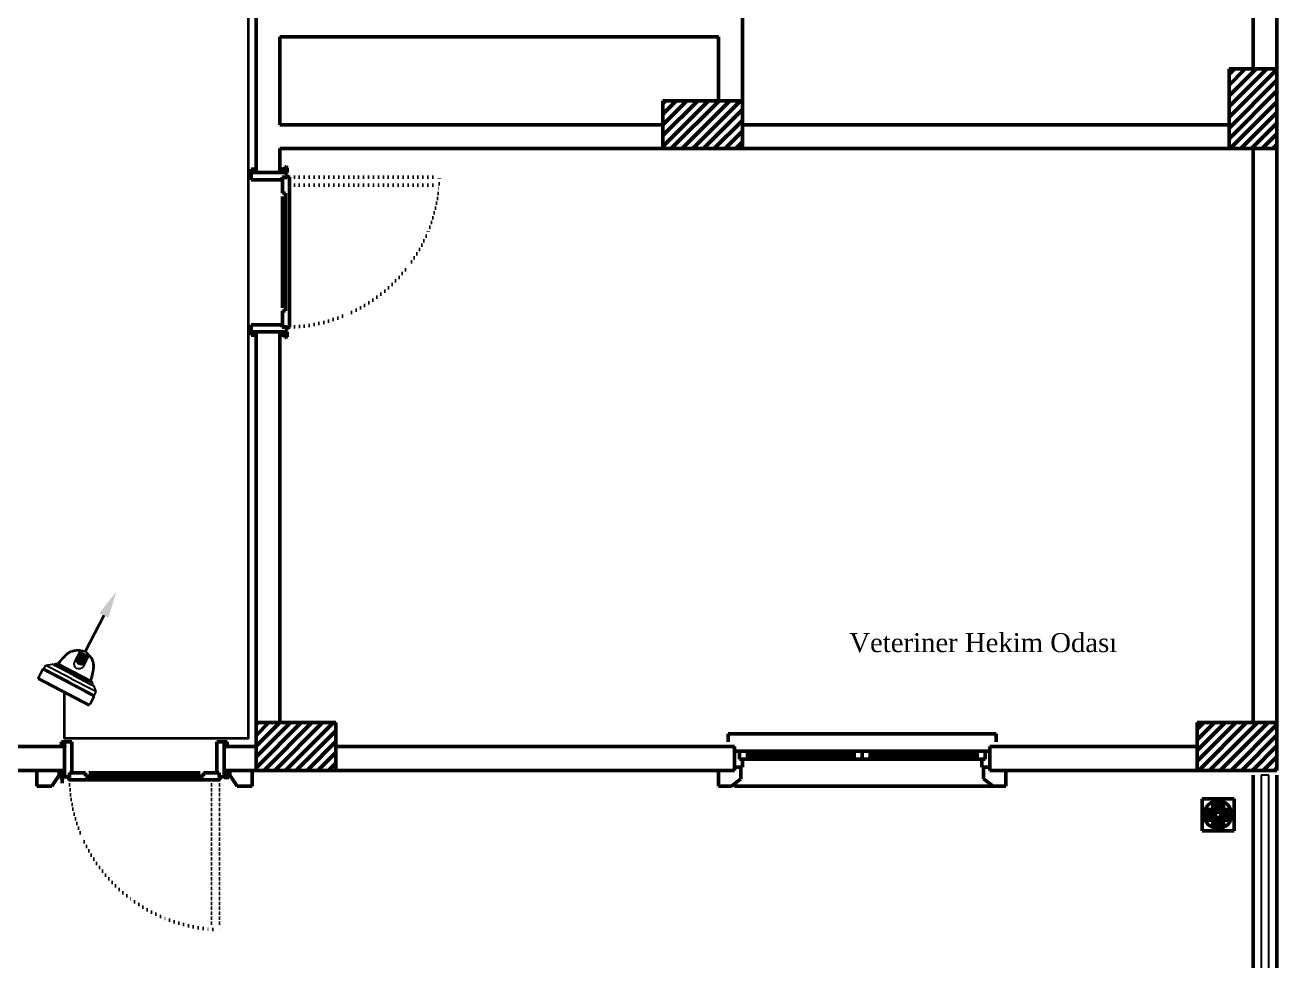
# Model space of a CAD drawing. Header units: millimetres. Extents: x 2046 to 14753, y 2361 to 29276.
# Drawn here: x 7256 to 8041, y 11861 to 12448 of the extents above; entities that cross this region are included whole.
import ezdxf

# ---------------------------------------------------------------- set-up
doc = ezdxf.new("R2010")
doc.units = ezdxf.units.MM
for name, pattern in [('ACAD_ISO07W100', [3, 0, -3]), ('CONTINOUS', [0]), ('DASHED2', [9.525, 6.35, -3.175])]:
    doc.linetypes.add(name, pattern=pattern)
for name, color, linetype, lineweight in [('2A - CCTV CAT6 KABLO', 4, 'CONTINOUS', 35), ('A.O. DUVAR', 7, 'Continuous', 50), ('CY_CCTV', 4, 'DASHED2', 35), ('CY_SES', 3, 'CONTINOUS', 35)]:
    doc.layers.add(name, color=color, linetype=linetype, lineweight=lineweight)
doc.layers.add('INDOOR_FIXED_DOME', color=4, linetype='Continuous')
doc.styles.add('A.O. MALZEME', font='times.ttf', dxfattribs={"height": 10})

# ---------------------------------------------------------------- blocks, each defined once
blk = doc.blocks.new('DMDK')
at = {"layer": 'INDOOR_FIXED_DOME'}
h = blk.add_hatch(color=1, dxfattribs=at)
edge = h.paths.add_edge_path()
edge.add_arc((-0.47, 29.43), 3.25, 0, 360, ccw=False)
edge = h.paths.add_edge_path(flags=16)
edge.add_arc((-0.47, 29.43), 2.94, 0, 360, ccw=False)
at = {"layer": 'INDOOR_FIXED_DOME', "linetype": 'Continuous'}
h = blk.add_hatch(color=1, dxfattribs=at)
edge = h.paths.add_edge_path()
edge.add_arc((-0.47, 29.43), 2.32, 0, 360, ccw=False)
at = {"layer": 'CY_CCTV', "linetype": 'CONTINOUS'}
blk.add_lwpolyline([(-0.13, 68.07), (-0.13, 36.19)], dxfattribs=at)
at = {"layer": 'CY_CCTV'}
blk.add_solid([(-4.06, 68.07), (-0.13, 89.44), (3.81, 68.07)], dxfattribs=at)
at = {"layer": 'INDOOR_FIXED_DOME', "color": 1}
for p, q in [((-4.17, 34.86), (-4.17, 24.94)), ((3.26, 24.94), (3.26, 35.08)), ((-19.5, 12.36), (-22.27, 12.36)), ((-0.59, 12.36), (-19.5, 12.36)), ((-0.84, 17), (-16.36, 17)), ((13.7, 18.23), (-13.97, 18.23)), ((-0.13, 18.23), (-1.37, 18.23)), ((-0.84, 17), (16.13, 17)), ((-0.59, 12.36), (18.74, 12.36)), ((18.74, 12.36), (22.31, 12.36)), ((-22.57, 1.55), (-22.57, 7.98)), ((0.02, 9.28), (-22.27, 9.28)), ((-14.77, 8.29), (-22.27, 8.29)), ((22.31, 9.28), (-22.26, 9.28)), ((22.29, 1.02), (-22.26, 1.02)), ((-14.77, 8.29), (22.41, 8.29)), ((-2.91, 9.28), (-3.57, 9.28)), ((-2.91, 9.28), (-3.57, 9.28)), ((-2.91, 9.27), (-3.57, 9.27)), ((0.02, 9.28), (22.31, 9.28)), ((22.31, 9.28), (22.31, 8.49)), ((22.59, 1.55), (22.59, 7.98))]:
    blk.add_line(p, q, dxfattribs=at)
at = {"layer": 'INDOOR_FIXED_DOME', "color": 4}
for p, q in [((-22.27, 12.36), (-18.76, 15.45)), ((-22.27, 9.28), (-22.27, 12.36)), ((-17.99, 15.45), (-18.76, 15.45)), ((-15.51, 15.45), (-17.99, 15.45)), ((-0.84, 15.45), (-15.51, 15.45)), ((-13.97, 18.24), (-14.57, 18.24)), ((-0.84, 15.45), (13.84, 15.45)), ((13.7, 18.24), (14.3, 18.24)), ((13.85, 15.45), (16.3, 15.45)), ((16.3, 15.45), (17.07, 15.45)), ((17.07, 15.45), (18.31, 15.45)), ((22.31, 12.36), (18.31, 15.45)), ((22.31, 9.31), (22.31, 12.4)), ((22.31, 12.28), (22.31, 12.28)), ((22.31, 12.28), (22.31, 11.29)), ((-22.61, 7.67), (-22.61, 1.47)), ((-22.29, 0.93), (-22.29, 0)), ((22.29, 0), (-22.29, 0)), ((-22.27, 9.28), (-22.27, 8.39)), ((22.29, 0), (22.29, 1.02)), ((22.31, 9.31), (22.31, 9.28)), ((22.88, 0.66), (22.88, 8.74))]:
    blk.add_line(p, q, dxfattribs=at)
at = {"layer": 'INDOOR_FIXED_DOME', "color": 1}
for radius in [3.69, 3.25, 2.94, 2.32]:
    blk.add_circle((-0.47, 29.43), radius, dxfattribs=at)
at = {"layer": 'INDOOR_FIXED_DOME', "color": 4}
for centre, radius, start, end in [((5.21, 18.87), 19.67, 134.18056, 148.14212), ((-0.13, 23.71), 12.48, 47.91832, 132.10165), ((0.84, 23.67), 11.88, 26.17399, 51.51977), ((22.78, 13.72), 37.63, 155.6337, 173.10662), ((-26.83, 13.17), 41.45, 7.01625, 22.31821), ((-13.11, 14.11), 4.38, 109.51574, 162.23761), ((12.84, 14.11), 4.37, 17.743, 70.45982), ((-21.99, 7.67), 0.619, 129.23799, 180), ((-22.3, 1.47), 0.31, 180, 240.75193), ((-22.6, 0.93), 0.31, 0, 60.75193), ((-22.58, 8.39), 0.31, 309.23799, 0), ((30.02, -14.45), 16.53, 116.23963, 117.89814), ((21.85, 7.85), 1.45, 49.3409, 71.2149), ((22.57, 0.66), 0.31, 296.23963, 359.89441), ((22.59, 8.71), 0.31, 359.89441, 49.3409)]:
    blk.add_arc(centre, radius, start, end, dxfattribs=at)
at = {"layer": 'INDOOR_FIXED_DOME', "color": 1}
for centre, radius, start, end in [((5.19, 18.88), 19.02, 134.16555, 148.04347), ((-0.13, 23.71), 11.86, 109.92336, 131.99402), ((-0.71, 43.85), 9.67, 249.05594, 294.27334), ((-0.71, 43.89), 10.6, 250.96619, 263.68459), ((-0.47, 29.43), 4.18, 26.74506, 152.222), ((-0.71, 43.89), 10.6, 278.23205, 292.02796), ((-0.13, 23.71), 11.86, 47.91832, 73.40592), ((0.8, 23.63), 11.32, 26.46032, 51.65552), ((23.95, 13.32), 38.24, 155.87711, 172.62214), ((-0.47, 29.43), 4.18, 207.778, 333.25494), ((-0.23, 25.28), 3.95, 185.057, 271.52734), ((-0.75, 25.32), 4.03, 278.92945, 354.58971), ((-28.54, 12.63), 42.61, 7.55927, 22.12909), ((-22.26, 1.55), 0.31, 180, 239.18109), ((-22.57, 1.02), 0.31, 0, 59.18109), ((-22.57, 1.02), 0.31, 0, 59.18109), ((22.6, 1.02), 0.31, 120.81891, 180), ((22.62, 8.49), 0.31, 180, 236.55162), ((22.28, 1.55), 0.31, 300.81891, 0), ((22.28, 7.98), 0.31, 0, 56.55162)]:
    blk.add_arc(centre, radius, start, end, dxfattribs=at)
blk = doc.blocks.new('B_KAMERA')
at = {"layer": '2A - CCTV CAT6 KABLO', "rotation": 90}
blk.add_blockref('DMDK', (0, 0.63), dxfattribs=at)

msp = doc.modelspace()

# ---------------------------------------------------------------- linework, layer by layer
at = {"layer": '2A - CCTV CAT6 KABLO'}
msp.add_lwpolyline([(7716.152, 12757.858), (7716.152, 12830.669), (7716.152, 12835.669), (7671.152, 12835.669), (7671.152, 12800.858), (7401.152, 12800.858), (7396.152, 12800.858), (7396.152, 12000.858), (7281.025, 12000.858), (7281.025, 12029.506)], dxfattribs=at)
at = {"layer": 'A.O. DUVAR'}
for p, q in [((7706.152, 12780.858), (7706.152, 12400.858)), ((8026.152, 12420.858), (8026.152, 12780.858)), ((8041.152, 12780.858), (8041.152, 12420.858)), ((7401.152, 12355.858), (7401.152, 12470.858)), ((7691.152, 12440.858), (7416.152, 12440.858)), ((7416.152, 12440.858), (7416.152, 12385.858)), ((7691.152, 12400.858), (7691.152, 12440.858)), ((8011.152, 12420.858), (8041.152, 12420.858)), ((8011.152, 12370.858), (8011.152, 12420.858)), ((8041.152, 12420.858), (8026.152, 12420.858)), ((8041.152, 12420.858), (8041.152, 12370.858)), ((7656.152, 12400.858), (7706.152, 12400.858)), ((7656.152, 12370.858), (7656.152, 12400.858)), ((7706.152, 12400.858), (7691.152, 12400.858)), ((7706.152, 12400.858), (7706.152, 12370.858)), ((7416.152, 12385.858), (7656.152, 12385.858)), ((7656.152, 12385.858), (7656.152, 12370.858)), ((7706.152, 12385.858), (8011.152, 12385.858)), ((7706.152, 12370.858), (7706.152, 12385.858)), ((8011.152, 12385.858), (8011.152, 12370.858)), ((7656.152, 12370.858), (7416.152, 12370.858)), ((7416.152, 12370.858), (7416.152, 12355.858)), ((7706.152, 12370.858), (7656.152, 12370.858)), ((8011.152, 12370.858), (7706.152, 12370.858)), ((8041.152, 12370.858), (8011.152, 12370.858)), ((8026.152, 12370.858), (8041.152, 12370.858)), ((8026.152, 12010.858), (8026.152, 12370.858)), ((8041.152, 12370.858), (8041.152, 12010.858)), ((7398.152, 12355.858), (7398.152, 12357.858)), ((7398.152, 12357.858), (7401.152, 12357.858)), ((7401.152, 12355.858), (7398.152, 12355.858)), ((7398.152, 12355.858), (7398.152, 12351.358)), ((7401.152, 12357.858), (7401.152, 12355.858)), ((7416.152, 12355.858), (7401.152, 12355.858)), ((7416.152, 12355.858), (7401.152, 12355.858)), ((7419.152, 12357.858), (7416.152, 12357.858)), ((7416.152, 12357.858), (7416.152, 12355.858)), ((7419.152, 12355.858), (7416.152, 12355.858)), ((7417.652, 12351.358), (7417.652, 12352.858)), ((7417.652, 12352.858), (7420.652, 12352.858)), ((7417.714, 12352.786), (7417.714, 12349.858)), ((7417.714, 12352.786), (7420.714, 12352.786)), ((7419.152, 12355.858), (7419.152, 12357.858)), ((7419.152, 12354.911), (7419.152, 12355.858)), ((7420.152, 12354.911), (7419.152, 12354.911)), ((7419.202, 12355.336), (7419.202, 12359.336)), ((7419.202, 12359.336), (7420.152, 12359.336)), ((7420.152, 12355.336), (7419.202, 12355.336)), ((7420.152, 12359.336), (7420.652, 12358.836)), ((7420.652, 12355.836), (7420.152, 12355.336)), ((7420.652, 12354.411), (7420.152, 12354.911)), ((7420.652, 12358.836), (7420.652, 12355.836)), ((7420.652, 12352.858), (7420.652, 12354.411)), ((7421.214, 12353.411), (7420.714, 12353.411)), ((7420.714, 12353.411), (7420.714, 12352.786)), ((7422.08, 12352.911), (7421.214, 12353.411)), ((7422.08, 12258.858), (7422.08, 12352.911)), ((7398.152, 12351.358), (7417.652, 12351.358)), ((7417.714, 12349.858), (7417.714, 12342.858)), ((7417.714, 12340.858), (7417.714, 12271.043)), ((7417.718, 12342.858), (7419.714, 12342.858)), ((7419.714, 12342.858), (7419.714, 12269.043)), ((7417.714, 12269.043), (7419.714, 12269.043)), ((7417.714, 12269.043), (7417.714, 12259.043)), ((7398.152, 12260.358), (7417.652, 12260.358)), ((7398.152, 12255.858), (7398.152, 12260.358)), ((7417.652, 12260.358), (7417.652, 12258.858)), ((7417.652, 12258.858), (7420.652, 12258.858)), ((7420.713, 12259.043), (7417.714, 12259.043)), ((7420.652, 12258.858), (7420.652, 12257.381)), ((7420.714, 12258.358), (7420.713, 12259.043)), ((7421.214, 12258.358), (7422.08, 12258.858)), ((7398.152, 12255.858), (7398.152, 12253.858)), ((7401.152, 12255.858), (7398.152, 12255.858)), ((7398.152, 12253.858), (7401.152, 12253.858)), ((7416.152, 12255.858), (7401.152, 12255.858)), ((7401.152, 12253.858), (7401.152, 12255.858)), ((7401.152, 12255.858), (7416.152, 12255.858)), ((7401.152, 12010.858), (7401.152, 12255.858)), ((7419.152, 12255.858), (7416.152, 12255.858)), ((7416.152, 12253.858), (7416.152, 12255.858)), ((7416.152, 12255.858), (7416.152, 12010.858)), ((7419.152, 12253.858), (7416.152, 12253.858)), ((7420.152, 12256.881), (7419.152, 12256.881)), ((7419.152, 12256.881), (7419.152, 12255.858)), ((7419.152, 12255.858), (7419.152, 12253.858)), ((7419.202, 12256.381), (7419.202, 12252.381)), ((7420.152, 12256.381), (7419.202, 12256.381)), ((7419.202, 12252.381), (7420.152, 12252.381)), ((7420.652, 12257.381), (7420.152, 12256.881)), ((7420.652, 12255.881), (7420.152, 12256.381)), ((7420.152, 12252.381), (7420.652, 12252.881)), ((7420.652, 12252.881), (7420.652, 12255.881)), ((7420.714, 12258.358), (7421.214, 12258.358)), ((7401.152, 12010.858), (7451.152, 12010.858)), ((7401.152, 11980.858), (7401.152, 12010.858)), ((7416.152, 12010.858), (7401.152, 12010.858)), ((7451.152, 12010.858), (7451.152, 11980.858)), ((7991.152, 11980.858), (7991.152, 12010.858)), ((7991.152, 12010.858), (8041.152, 12010.858)), ((8041.152, 12010.858), (8026.152, 12010.858)), ((8041.152, 12010.858), (8041.152, 11980.858)), ((7697.152, 11998.858), (7697.152, 12003.858)), ((7697.152, 12003.858), (7865.152, 12003.858)), ((7697.152, 11998.858), (7697.152, 12003.858)), ((7697.152, 12003.858), (7865.152, 12003.858)), ((7865.152, 12003.858), (7865.152, 11998.858)), ((7865.152, 12003.858), (7865.152, 11998.858)), ((7251.152, 11995.858), (7281.152, 11995.858)), ((7281.152, 11998.858), (7279.152, 11998.858)), ((7279.152, 11998.858), (7279.152, 11995.858)), ((7279.152, 11995.858), (7281.152, 11995.858)), ((7281.152, 11998.858), (7285.652, 11998.858)), ((7281.152, 11995.858), (7281.152, 11998.858)), ((7281.152, 11980.858), (7281.152, 11995.858)), ((7281.152, 11995.858), (7281.152, 11980.858)), ((7285.652, 11998.858), (7285.652, 11979.358)), ((7376.652, 11998.858), (7376.652, 11979.358)), ((7381.152, 11998.858), (7376.652, 11998.858)), ((7381.152, 11998.858), (7383.152, 11998.858)), ((7381.152, 11995.858), (7381.152, 11998.858)), ((7381.152, 11980.858), (7381.152, 11995.858)), ((7383.152, 11995.858), (7381.152, 11995.858)), ((7381.152, 11995.858), (7381.152, 11980.858)), ((7401.152, 11995.858), (7381.152, 11995.858)), ((7383.152, 11998.858), (7383.152, 11995.858)), ((7401.152, 11980.858), (7401.152, 11995.858)), ((7451.152, 11980.858), (7451.152, 11995.858)), ((7451.152, 11995.858), (7701.152, 11995.858)), ((7701.152, 11995.858), (7701.152, 11980.858)), ((7701.152, 11982.858), (7701.152, 11992.858)), ((7701.152, 11992.858), (7704.152, 11992.858)), ((7701.152, 11982.858), (7701.152, 11992.858)), ((7701.152, 11992.858), (7704.152, 11992.858)), ((7704.152, 11992.858), (7704.152, 11987.858)), ((7704.152, 11992.858), (7709.152, 11992.858)), ((7704.152, 11987.858), (7704.152, 11992.858)), ((7704.152, 11992.858), (7704.152, 11987.858)), ((7704.152, 11992.858), (7709.152, 11992.858)), ((7704.152, 11987.858), (7704.152, 11992.858)), ((7709.152, 11992.858), (7776.152, 11992.858)), ((7709.152, 11992.858), (7709.152, 11987.858)), ((7709.152, 11992.858), (7776.152, 11992.858)), ((7709.152, 11992.858), (7709.152, 11987.858)), ((7776.152, 11992.858), (7781.152, 11992.858)), ((7776.152, 11987.858), (7776.152, 11992.858)), ((7776.152, 11992.858), (7781.152, 11992.858)), ((7776.152, 11987.858), (7776.152, 11992.858)), ((7781.152, 11992.858), (7781.152, 11987.858)), ((7786.152, 11992.858), (7781.152, 11992.858)), ((7781.152, 11992.858), (7781.152, 11987.858)), ((7781.152, 11992.858), (7781.152, 11987.858)), ((7786.152, 11992.858), (7781.152, 11992.858)), ((7781.152, 11992.858), (7781.152, 11987.858)), ((7853.152, 11992.858), (7786.152, 11992.858)), ((7786.152, 11987.858), (7786.152, 11992.858)), ((7853.152, 11992.858), (7786.152, 11992.858)), ((7786.152, 11987.858), (7786.152, 11992.858)), ((7858.152, 11992.858), (7853.152, 11992.858)), ((7853.152, 11992.858), (7853.152, 11987.858)), ((7858.152, 11992.858), (7853.152, 11992.858)), ((7853.152, 11992.858), (7853.152, 11987.858)), ((7861.152, 11992.858), (7858.152, 11992.858)), ((7858.152, 11992.858), (7858.152, 11987.858)), ((7858.152, 11987.858), (7858.152, 11992.858)), ((7861.152, 11992.858), (7858.152, 11992.858)), ((7858.152, 11992.858), (7858.152, 11987.858)), ((7858.152, 11987.858), (7858.152, 11992.858)), ((7861.152, 11995.858), (7991.152, 11995.858)), ((7861.152, 11980.858), (7861.152, 11995.858)), ((7861.152, 11982.858), (7861.152, 11992.858)), ((7861.152, 11982.858), (7861.152, 11992.858)), ((7991.152, 11995.858), (7991.152, 11980.858)), ((7704.152, 11987.858), (7706.152, 11987.858)), ((7709.152, 11987.858), (7704.152, 11987.858)), ((7704.152, 11987.858), (7706.152, 11987.858)), ((7709.152, 11987.858), (7704.152, 11987.858)), ((7706.152, 11987.858), (7706.152, 11982.858)), ((7706.152, 11987.858), (7706.152, 11982.858)), ((7709.152, 11991.358), (7776.152, 11991.358)), ((7709.152, 11991.358), (7776.152, 11991.358)), ((7709.152, 11990.358), (7776.152, 11990.358)), ((7709.152, 11990.358), (7776.152, 11990.358)), ((7709.152, 11989.358), (7776.152, 11989.358)), ((7709.152, 11989.358), (7776.152, 11989.358)), ((7776.152, 11987.858), (7709.152, 11987.858)), ((7776.152, 11987.858), (7709.152, 11987.858)), ((7781.152, 11987.858), (7776.152, 11987.858)), ((7781.152, 11987.858), (7776.152, 11987.858)), ((7781.152, 11987.858), (7786.152, 11987.858)), ((7781.152, 11987.858), (7786.152, 11987.858)), ((7853.152, 11991.358), (7786.152, 11991.358)), ((7853.152, 11991.358), (7786.152, 11991.358)), ((7853.152, 11990.358), (7786.152, 11990.358)), ((7853.152, 11990.358), (7786.152, 11990.358)), ((7853.152, 11989.358), (7786.152, 11989.358)), ((7853.152, 11989.358), (7786.152, 11989.358)), ((7786.152, 11987.858), (7853.152, 11987.858)), ((7786.152, 11987.858), (7853.152, 11987.858)), ((7853.152, 11987.858), (7858.152, 11987.858)), ((7853.152, 11987.858), (7858.152, 11987.858)), ((7858.152, 11987.858), (7856.152, 11987.858)), ((7856.152, 11987.858), (7856.152, 11982.858)), ((7858.152, 11987.858), (7856.152, 11987.858)), ((7856.152, 11987.858), (7856.152, 11982.858)), ((7281.152, 11980.858), (7251.152, 11980.858)), ((7281.675, 11977.808), (7277.675, 11977.808)), ((7277.675, 11977.808), (7277.675, 11976.858)), ((7277.675, 11976.858), (7278.175, 11976.358)), ((7278.175, 11976.358), (7281.175, 11976.358)), ((7279.152, 11977.858), (7279.152, 11980.858)), ((7279.152, 11980.858), (7281.152, 11980.858)), ((7281.152, 11977.858), (7279.152, 11977.858)), ((7279.675, 11977.808), (7279.675, 11972.858)), ((7281.152, 11977.858), (7281.152, 11980.858)), ((7282.175, 11977.858), (7281.152, 11977.858)), ((7281.175, 11976.358), (7281.675, 11976.858)), ((7281.675, 11976.858), (7281.675, 11977.808)), ((7282.175, 11976.858), (7282.175, 11977.858)), ((7282.675, 11976.358), (7282.175, 11976.858)), ((7284.152, 11976.358), (7282.675, 11976.358)), ((7283.652, 11976.297), (7283.652, 11975.797)), ((7283.652, 11976.297), (7284.337, 11976.297)), ((7285.652, 11979.358), (7284.152, 11979.358)), ((7284.152, 11979.358), (7284.152, 11976.358)), ((7284.337, 11976.297), (7284.337, 11979.297)), ((7294.337, 11979.297), (7284.337, 11979.297)), ((7294.337, 11979.297), (7294.337, 11977.297)), ((7368.152, 11977.297), (7294.337, 11977.297)), ((7366.152, 11979.297), (7296.337, 11979.297)), ((7375.152, 11979.297), (7368.152, 11979.297)), ((7368.152, 11979.292), (7368.152, 11977.297)), ((7378.08, 11979.297), (7375.152, 11979.297)), ((7376.652, 11979.358), (7378.152, 11979.358)), ((7378.08, 11979.297), (7378.08, 11976.297)), ((7378.705, 11976.297), (7378.08, 11976.297)), ((7378.152, 11979.358), (7378.152, 11976.358)), ((7378.152, 11976.358), (7379.705, 11976.358)), ((7378.705, 11975.797), (7378.705, 11976.297)), ((7379.705, 11976.358), (7380.205, 11976.858)), ((7380.205, 11977.858), (7381.152, 11977.858)), ((7380.205, 11976.858), (7380.205, 11977.858)), ((7380.63, 11977.808), (7384.63, 11977.808)), ((7380.63, 11976.858), (7380.63, 11977.808)), ((7381.13, 11976.358), (7380.63, 11976.858)), ((7384.13, 11976.358), (7381.13, 11976.358)), ((7383.152, 11980.858), (7381.152, 11980.858)), ((7381.152, 11977.858), (7381.152, 11980.858)), ((7381.152, 11980.858), (7401.152, 11980.858)), ((7381.152, 11977.858), (7383.152, 11977.858)), ((7383.152, 11977.858), (7383.152, 11980.858)), ((7384.63, 11976.858), (7384.13, 11976.358)), ((7384.63, 11977.808), (7384.63, 11976.858)), ((7451.152, 11980.858), (7401.152, 11980.858)), ((7701.152, 11980.858), (7451.152, 11980.858)), ((7706.152, 11982.858), (7701.152, 11982.858)), ((7706.152, 11982.858), (7701.152, 11982.858)), ((7856.152, 11982.858), (7861.152, 11982.858)), ((7856.152, 11982.858), (7861.152, 11982.858)), ((7991.152, 11980.858), (7861.152, 11980.858)), ((8041.152, 11980.858), (7991.152, 11980.858)), ((8026.152, 11977.858), (8026.152, 11625.858)), ((8041.152, 11977.858), (8041.152, 11575.858)), ((7283.652, 11975.797), (7284.152, 11974.931)), ((7284.152, 11974.931), (7378.205, 11974.931)), ((7378.205, 11974.931), (7378.705, 11975.797)), ((7701.137, 11970.858), (7863.167, 11970.858)), ((7701.137, 11970.858), (7863.167, 11970.858)), ((7994.241, 11963.021), (7994.241, 11943.021)), ((8014.241, 11963.021), (7994.241, 11963.021)), ((8014.241, 11943.021), (8014.241, 11963.021)), ((8000.908, 11956.354), (7997.481, 11956.354)), ((8002.241, 11955.021), (7997.481, 11955.021)), ((8003.575, 11953.688), (7997.481, 11953.688)), ((8003.575, 11952.354), (7997.481, 11952.354)), ((8000.908, 11956.354), (8000.908, 11959.782)), ((8002.241, 11955.021), (8002.241, 11959.782)), ((8003.575, 11953.688), (8003.575, 11959.782)), ((8003.575, 11946.26), (8003.575, 11952.354)), ((8004.908, 11953.688), (8004.908, 11959.782)), ((8011.002, 11953.688), (8004.908, 11953.688)), ((8004.908, 11946.26), (8004.908, 11952.354)), ((8011.002, 11952.354), (8004.908, 11952.354)), ((8006.241, 11955.021), (8006.241, 11959.782)), ((8011.002, 11955.021), (8006.241, 11955.021)), ((8007.575, 11956.354), (8007.575, 11959.782)), ((8011.002, 11956.354), (8007.575, 11956.354)), ((8002.241, 11951.021), (7997.481, 11951.021)), ((8000.908, 11949.688), (7997.481, 11949.688)), ((8000.908, 11946.26), (8000.908, 11949.688)), ((8002.241, 11946.26), (8002.241, 11951.021)), ((8006.241, 11946.26), (8006.241, 11951.021)), ((8011.002, 11951.021), (8006.241, 11951.021)), ((8007.575, 11946.26), (8007.575, 11949.688)), ((8011.002, 11949.688), (8007.575, 11949.688)), ((7994.241, 11943.021), (8014.241, 11943.021))]:
    msp.add_line(p, q, dxfattribs=at)
at = {"layer": 'A.O. DUVAR', "linetype": 'Continuous', "ltscale": 10}
for p, q in [((8011.152, 12417.432), (8014.579, 12420.858)), ((8011.152, 12410.696), (8021.314, 12420.858)), ((8011.152, 12403.961), (8028.049, 12420.858)), ((8011.152, 12397.226), (8034.785, 12420.858)), ((8011.152, 12390.491), (8041.152, 12420.491)), ((8014.271, 12417.183), (8014.271, 12417.183)), ((8017.639, 12420.55), (8017.639, 12420.55)), ((8021.006, 12417.183), (8021.006, 12417.183)), ((8024.374, 12420.55), (8024.374, 12420.55)), ((8027.741, 12417.183), (8027.741, 12417.183)), ((8031.109, 12420.55), (8031.109, 12420.55)), ((8034.477, 12417.183), (8034.477, 12417.183)), ((8037.844, 12420.55), (8037.844, 12420.55)), ((8011.152, 12383.756), (8041.152, 12413.756)), ((8014.271, 12410.448), (8014.271, 12410.448)), ((8017.639, 12413.815), (8017.639, 12413.815)), ((8021.006, 12410.448), (8021.006, 12410.448)), ((8024.374, 12413.815), (8024.374, 12413.815)), ((8027.741, 12410.448), (8027.741, 12410.448)), ((8031.109, 12413.815), (8031.109, 12413.815)), ((8034.477, 12410.448), (8034.477, 12410.448)), ((8037.844, 12413.815), (8037.844, 12413.815)), ((7656.152, 12399.191), (7657.819, 12400.858)), ((7656.152, 12392.456), (7664.555, 12400.858)), ((7656.152, 12385.721), (7671.29, 12400.858)), ((7656.152, 12378.986), (7678.025, 12400.858)), ((7656.152, 12372.25), (7684.76, 12400.858)), ((7660.674, 12400.345), (7660.674, 12400.345)), ((7661.495, 12370.858), (7691.495, 12400.858)), ((7667.409, 12400.345), (7667.409, 12400.345)), ((7668.231, 12370.858), (7698.231, 12400.858)), ((7674.144, 12400.345), (7674.144, 12400.345)), ((7674.966, 12370.858), (7704.966, 12400.858)), ((7680.879, 12400.345), (7680.879, 12400.345)), ((7687.614, 12400.345), (7687.614, 12400.345)), ((7694.349, 12400.345), (7694.349, 12400.345)), ((7701.085, 12400.345), (7701.085, 12400.345)), ((8011.152, 12377.02), (8041.152, 12407.02)), ((8011.725, 12370.858), (8041.152, 12400.285)), ((8014.271, 12403.712), (8014.271, 12403.712)), ((8017.639, 12407.08), (8017.639, 12407.08)), ((8017.639, 12400.345), (8017.639, 12400.345)), ((8021.006, 12403.712), (8021.006, 12403.712)), ((8024.374, 12407.08), (8024.374, 12407.08)), ((8024.374, 12400.345), (8024.374, 12400.345)), ((8027.741, 12403.712), (8027.741, 12403.712)), ((8031.109, 12407.08), (8031.109, 12407.08)), ((8031.109, 12400.345), (8031.109, 12400.345)), ((8034.477, 12403.712), (8034.477, 12403.712)), ((8037.844, 12407.08), (8037.844, 12407.08)), ((8037.844, 12400.345), (8037.844, 12400.345)), ((7657.306, 12396.977), (7657.306, 12396.977)), ((7660.674, 12393.61), (7660.674, 12393.61)), ((7664.041, 12396.977), (7664.041, 12396.977)), ((7667.409, 12393.61), (7667.409, 12393.61)), ((7670.776, 12396.977), (7670.776, 12396.977)), ((7674.144, 12393.61), (7674.144, 12393.61)), ((7677.511, 12396.977), (7677.511, 12396.977)), ((7680.879, 12393.61), (7680.879, 12393.61)), ((7681.701, 12370.858), (7706.152, 12395.31)), ((7684.247, 12396.977), (7684.247, 12396.977)), ((7687.614, 12393.61), (7687.614, 12393.61)), ((7690.982, 12396.977), (7690.982, 12396.977)), ((7694.349, 12393.61), (7694.349, 12393.61)), ((7697.717, 12396.977), (7697.717, 12396.977)), ((7701.085, 12393.61), (7701.085, 12393.61)), ((7704.452, 12396.977), (7704.452, 12396.977)), ((8014.271, 12396.977), (8014.271, 12396.977)), ((8017.639, 12393.61), (8017.639, 12393.61)), ((8018.461, 12370.858), (8041.152, 12393.55)), ((8021.006, 12396.977), (8021.006, 12396.977)), ((8024.374, 12393.61), (8024.374, 12393.61)), ((8027.741, 12396.977), (8027.741, 12396.977)), ((8031.109, 12393.61), (8031.109, 12393.61)), ((8034.477, 12396.977), (8034.477, 12396.977)), ((8037.844, 12393.61), (8037.844, 12393.61)), ((7657.306, 12390.242), (7657.306, 12390.242)), ((7660.674, 12386.874), (7660.674, 12386.874)), ((7664.041, 12390.242), (7664.041, 12390.242)), ((7667.409, 12386.874), (7667.409, 12386.874)), ((7670.776, 12390.242), (7670.776, 12390.242)), ((7674.144, 12386.874), (7674.144, 12386.874)), ((7677.511, 12390.242), (7677.511, 12390.242)), ((7680.879, 12386.874), (7680.879, 12386.874)), ((7684.247, 12390.242), (7684.247, 12390.242)), ((7687.614, 12386.874), (7687.614, 12386.874)), ((7688.436, 12370.858), (7706.152, 12388.574)), ((7690.982, 12390.242), (7690.982, 12390.242)), ((7694.349, 12386.874), (7694.349, 12386.874)), ((7697.717, 12390.242), (7697.717, 12390.242)), ((7701.085, 12386.874), (7701.085, 12386.874)), ((7704.452, 12390.242), (7704.452, 12390.242)), ((8014.271, 12390.242), (8014.271, 12390.242)), ((8017.639, 12386.874), (8017.639, 12386.874)), ((8021.006, 12390.242), (8021.006, 12390.242)), ((8024.374, 12386.874), (8024.374, 12386.874)), ((8025.196, 12370.858), (8041.152, 12386.815)), ((8027.741, 12390.242), (8027.741, 12390.242)), ((8031.109, 12386.874), (8031.109, 12386.874)), ((8034.477, 12390.242), (8034.477, 12390.242)), ((8037.844, 12386.874), (8037.844, 12386.874)), ((7657.306, 12383.507), (7657.306, 12383.507)), ((7657.306, 12376.772), (7657.306, 12376.772)), ((7660.674, 12380.139), (7660.674, 12380.139)), ((7664.041, 12383.507), (7664.041, 12383.507)), ((7664.041, 12376.772), (7664.041, 12376.772)), ((7667.409, 12380.139), (7667.409, 12380.139)), ((7670.776, 12383.507), (7670.776, 12383.507)), ((7670.776, 12376.772), (7670.776, 12376.772)), ((7674.144, 12380.139), (7674.144, 12380.139)), ((7677.511, 12383.507), (7677.511, 12383.507)), ((7677.511, 12376.772), (7677.511, 12376.772)), ((7680.879, 12380.139), (7680.879, 12380.139)), ((7684.247, 12383.507), (7684.247, 12383.507)), ((7684.247, 12376.772), (7684.247, 12376.772)), ((7687.614, 12380.139), (7687.614, 12380.139)), ((7690.982, 12383.507), (7690.982, 12383.507)), ((7690.982, 12376.772), (7690.982, 12376.772)), ((7694.349, 12380.139), (7694.349, 12380.139)), ((7695.171, 12370.858), (7706.152, 12381.839)), ((7697.717, 12383.507), (7697.717, 12383.507)), ((7697.717, 12376.772), (7697.717, 12376.772)), ((7701.085, 12380.139), (7701.085, 12380.139)), ((7704.452, 12383.507), (7704.452, 12383.507)), ((7704.452, 12376.772), (7704.452, 12376.772)), ((8014.271, 12383.507), (8014.271, 12383.507)), ((8014.271, 12376.772), (8014.271, 12376.772)), ((8017.639, 12380.139), (8017.639, 12380.139)), ((8021.006, 12383.507), (8021.006, 12383.507)), ((8021.006, 12376.772), (8021.006, 12376.772)), ((8024.374, 12380.139), (8024.374, 12380.139)), ((8027.741, 12383.507), (8027.741, 12383.507)), ((8027.741, 12376.772), (8027.741, 12376.772)), ((8031.109, 12380.139), (8031.109, 12380.139)), ((8031.931, 12370.858), (8041.152, 12380.08)), ((8034.477, 12383.507), (8034.477, 12383.507)), ((8034.477, 12376.772), (8034.477, 12376.772)), ((8037.844, 12380.139), (8037.844, 12380.139)), ((7660.674, 12373.404), (7660.674, 12373.404)), ((7667.409, 12373.404), (7667.409, 12373.404)), ((7674.144, 12373.404), (7674.144, 12373.404)), ((7680.879, 12373.404), (7680.879, 12373.404)), ((7687.614, 12373.404), (7687.614, 12373.404)), ((7694.349, 12373.404), (7694.349, 12373.404)), ((7701.085, 12373.404), (7701.085, 12373.404)), ((7701.907, 12370.858), (7706.152, 12375.104)), ((8017.639, 12373.404), (8017.639, 12373.404)), ((8024.374, 12373.404), (8024.374, 12373.404)), ((8031.109, 12373.404), (8031.109, 12373.404)), ((8037.844, 12373.404), (8037.844, 12373.404)), ((8038.666, 12370.858), (8041.152, 12373.344)), ((7401.152, 12009.487), (7402.523, 12010.858)), ((7401.152, 12002.752), (7409.258, 12010.858)), ((7401.152, 11996.017), (7415.994, 12010.858)), ((7401.152, 11989.282), (7422.729, 12010.858)), ((7401.152, 11982.547), (7429.464, 12010.858)), ((7404.736, 12009.704), (7404.736, 12009.704)), ((7406.199, 11980.858), (7436.199, 12010.858)), ((7411.471, 12009.704), (7411.471, 12009.704)), ((7412.934, 11980.858), (7442.934, 12010.858)), ((7418.207, 12009.704), (7418.207, 12009.704)), ((7419.67, 11980.858), (7449.67, 12010.858)), ((7424.942, 12009.704), (7424.942, 12009.704)), ((7431.677, 12009.704), (7431.677, 12009.704)), ((7438.412, 12009.704), (7438.412, 12009.704)), ((7445.147, 12009.704), (7445.147, 12009.704)), ((7991.152, 12006.79), (7995.22, 12010.858)), ((7991.152, 12000.055), (8001.955, 12010.858)), ((7991.152, 11993.32), (8008.691, 12010.858)), ((7991.152, 11986.585), (8015.426, 12010.858)), ((7992.161, 11980.858), (8022.161, 12010.858)), ((7997.433, 12009.704), (7997.433, 12009.704)), ((7998.896, 11980.858), (8028.896, 12010.858)), ((8004.168, 12009.704), (8004.168, 12009.704)), ((8005.631, 11980.858), (8035.631, 12010.858)), ((8010.903, 12009.704), (8010.903, 12009.704)), ((8012.367, 11980.858), (8041.152, 12009.644)), ((8017.639, 12009.704), (8017.639, 12009.704)), ((8024.374, 12009.704), (8024.374, 12009.704)), ((8031.109, 12009.704), (8031.109, 12009.704)), ((8037.844, 12009.704), (8037.844, 12009.704)), ((7401.369, 12006.336), (7401.369, 12006.336)), ((7401.369, 11999.601), (7401.369, 11999.601)), ((7404.736, 12002.968), (7404.736, 12002.968)), ((7408.104, 12006.336), (7408.104, 12006.336)), ((7408.104, 11999.601), (7408.104, 11999.601)), ((7411.471, 12002.968), (7411.471, 12002.968)), ((7414.839, 12006.336), (7414.839, 12006.336)), ((7414.839, 11999.601), (7414.839, 11999.601)), ((7418.207, 12002.968), (7418.207, 12002.968)), ((7421.574, 12006.336), (7421.574, 12006.336)), ((7421.574, 11999.601), (7421.574, 11999.601)), ((7424.942, 12002.968), (7424.942, 12002.968)), ((7426.405, 11980.858), (7451.152, 12005.606)), ((7428.309, 12006.336), (7428.309, 12006.336)), ((7428.309, 11999.601), (7428.309, 11999.601)), ((7431.677, 12002.968), (7431.677, 12002.968)), ((7435.045, 12006.336), (7435.045, 12006.336)), ((7435.045, 11999.601), (7435.045, 11999.601)), ((7438.412, 12002.968), (7438.412, 12002.968)), ((7441.78, 12006.336), (7441.78, 12006.336)), ((7441.78, 11999.601), (7441.78, 11999.601)), ((7445.147, 12002.968), (7445.147, 12002.968)), ((7448.515, 12006.336), (7448.515, 12006.336)), ((7448.515, 11999.601), (7448.515, 11999.601)), ((7994.066, 12006.336), (7994.066, 12006.336)), ((7994.066, 11999.601), (7994.066, 11999.601)), ((7997.433, 12002.968), (7997.433, 12002.968)), ((8000.801, 12006.336), (8000.801, 12006.336)), ((8000.801, 11999.601), (8000.801, 11999.601)), ((8004.168, 12002.968), (8004.168, 12002.968)), ((8007.536, 12006.336), (8007.536, 12006.336)), ((8007.536, 11999.601), (8007.536, 11999.601)), ((8010.903, 12002.968), (8010.903, 12002.968)), ((8014.271, 12006.336), (8014.271, 12006.336)), ((8014.271, 11999.601), (8014.271, 11999.601)), ((8017.639, 12002.968), (8017.639, 12002.968)), ((8019.102, 11980.858), (8041.152, 12002.909)), ((8021.006, 12006.336), (8021.006, 12006.336)), ((8021.006, 11999.601), (8021.006, 11999.601)), ((8024.374, 12002.968), (8024.374, 12002.968)), ((8027.741, 12006.336), (8027.741, 12006.336)), ((8027.741, 11999.601), (8027.741, 11999.601)), ((8031.109, 12002.968), (8031.109, 12002.968)), ((8034.477, 12006.336), (8034.477, 12006.336)), ((8034.477, 11999.601), (8034.477, 11999.601)), ((8037.844, 12002.968), (8037.844, 12002.968)), ((7401.369, 11992.866), (7401.369, 11992.866)), ((7404.736, 11996.233), (7404.736, 11996.233)), ((7408.104, 11992.866), (7408.104, 11992.866)), ((7411.471, 11996.233), (7411.471, 11996.233)), ((7414.839, 11992.866), (7414.839, 11992.866)), ((7418.207, 11996.233), (7418.207, 11996.233)), ((7421.574, 11992.866), (7421.574, 11992.866)), ((7424.942, 11996.233), (7424.942, 11996.233)), ((7428.309, 11992.866), (7428.309, 11992.866)), ((7431.677, 11996.233), (7431.677, 11996.233)), ((7433.14, 11980.858), (7451.152, 11998.871)), ((7435.045, 11992.866), (7435.045, 11992.866)), ((7438.412, 11996.233), (7438.412, 11996.233)), ((7439.875, 11980.858), (7451.152, 11992.135)), ((7441.78, 11992.866), (7441.78, 11992.866)), ((7445.147, 11996.233), (7445.147, 11996.233)), ((7448.515, 11992.866), (7448.515, 11992.866)), ((7994.066, 11992.866), (7994.066, 11992.866)), ((7997.433, 11996.233), (7997.433, 11996.233)), ((8000.801, 11992.866), (8000.801, 11992.866)), ((8004.168, 11996.233), (8004.168, 11996.233)), ((8007.536, 11992.866), (8007.536, 11992.866)), ((8010.903, 11996.233), (8010.903, 11996.233)), ((8014.271, 11992.866), (8014.271, 11992.866)), ((8017.639, 11996.233), (8017.639, 11996.233)), ((8021.006, 11992.866), (8021.006, 11992.866)), ((8024.374, 11996.233), (8024.374, 11996.233)), ((8025.837, 11980.858), (8041.152, 11996.174)), ((8027.741, 11992.866), (8027.741, 11992.866)), ((8031.109, 11996.233), (8031.109, 11996.233)), ((8034.477, 11992.866), (8034.477, 11992.866)), ((8037.844, 11996.233), (8037.844, 11996.233)), ((7401.369, 11986.13), (7401.369, 11986.13)), ((7404.736, 11989.498), (7404.736, 11989.498)), ((7408.104, 11986.13), (7408.104, 11986.13)), ((7411.471, 11989.498), (7411.471, 11989.498)), ((7414.839, 11986.13), (7414.839, 11986.13)), ((7418.207, 11989.498), (7418.207, 11989.498)), ((7421.574, 11986.13), (7421.574, 11986.13)), ((7424.942, 11989.498), (7424.942, 11989.498)), ((7428.309, 11986.13), (7428.309, 11986.13)), ((7431.677, 11989.498), (7431.677, 11989.498)), ((7435.045, 11986.13), (7435.045, 11986.13)), ((7438.412, 11989.498), (7438.412, 11989.498)), ((7441.78, 11986.13), (7441.78, 11986.13)), ((7445.147, 11989.498), (7445.147, 11989.498)), ((7446.61, 11980.858), (7451.152, 11985.4)), ((7448.515, 11986.13), (7448.515, 11986.13)), ((7994.066, 11986.13), (7994.066, 11986.13)), ((7997.433, 11989.498), (7997.433, 11989.498)), ((8000.801, 11986.13), (8000.801, 11986.13)), ((8004.168, 11989.498), (8004.168, 11989.498)), ((8007.536, 11986.13), (8007.536, 11986.13)), ((8010.903, 11989.498), (8010.903, 11989.498)), ((8014.271, 11986.13), (8014.271, 11986.13)), ((8017.639, 11989.498), (8017.639, 11989.498)), ((8021.006, 11986.13), (8021.006, 11986.13)), ((8024.374, 11989.498), (8024.374, 11989.498)), ((8027.741, 11986.13), (8027.741, 11986.13)), ((8031.109, 11989.498), (8031.109, 11989.498)), ((8032.572, 11980.858), (8041.152, 11989.439)), ((8034.477, 11986.13), (8034.477, 11986.13)), ((8037.844, 11989.498), (8037.844, 11989.498)), ((7404.736, 11982.763), (7404.736, 11982.763)), ((7411.471, 11982.763), (7411.471, 11982.763)), ((7418.207, 11982.763), (7418.207, 11982.763)), ((7424.942, 11982.763), (7424.942, 11982.763)), ((7431.677, 11982.763), (7431.677, 11982.763)), ((7438.412, 11982.763), (7438.412, 11982.763)), ((7445.147, 11982.763), (7445.147, 11982.763)), ((7997.433, 11982.763), (7997.433, 11982.763)), ((8004.168, 11982.763), (8004.168, 11982.763)), ((8010.903, 11982.763), (8010.903, 11982.763)), ((8017.639, 11982.763), (8017.639, 11982.763)), ((8024.374, 11982.763), (8024.374, 11982.763)), ((8031.109, 11982.763), (8031.109, 11982.763)), ((8037.844, 11982.763), (8037.844, 11982.763)), ((8039.307, 11980.858), (8041.152, 11982.703))]:
    msp.add_line(p, q, dxfattribs=at)
at = {"layer": 'A.O. DUVAR', "linetype": 'ACAD_ISO07W100'}
for p, q in [((7422.08, 12352.911), (7516.08, 12352.911)), ((7422.08, 12347.911), (7516.08, 12347.911)), ((7373.205, 11974.931), (7373.205, 11880.931)), ((7378.205, 11974.931), (7378.205, 11880.931))]:
    msp.add_line(p, q, dxfattribs=at)
at = {"layer": 'A.O. DUVAR', "ltscale": 100}
for p, q in [((7263.675, 11970.858), (7263.675, 11980.858)), ((7263.675, 11980.858), (7273.675, 11980.858)), ((7263.675, 11970.858), (7263.675, 11980.858)), ((7263.675, 11980.858), (7273.675, 11980.858)), ((7277.757, 11977.858), (7273.236, 11970.858)), ((7277.757, 11977.858), (7273.236, 11970.858)), ((7273.675, 11980.858), (7273.675, 11980.858)), ((7273.675, 11980.858), (7277.675, 11980.858)), ((7273.675, 11980.858), (7273.675, 11980.858)), ((7273.675, 11980.858), (7277.675, 11980.858)), ((7277.675, 11980.858), (7277.757, 11977.858)), ((7277.675, 11980.858), (7277.757, 11977.858)), ((7384.814, 11980.858), (7384.732, 11977.858)), ((7384.814, 11980.858), (7384.732, 11977.858)), ((7384.732, 11977.858), (7389.254, 11970.858)), ((7384.732, 11977.858), (7389.254, 11970.858)), ((7388.814, 11980.858), (7384.814, 11980.858)), ((7388.814, 11980.858), (7384.814, 11980.858)), ((7398.814, 11980.858), (7388.814, 11980.858)), ((7388.814, 11980.858), (7388.814, 11980.858)), ((7398.814, 11980.858), (7388.814, 11980.858)), ((7388.814, 11980.858), (7388.814, 11980.858)), ((7398.814, 11970.858), (7398.814, 11980.858)), ((7398.814, 11970.858), (7398.814, 11980.858)), ((7691.152, 11970.858), (7691.152, 11980.858)), ((7691.152, 11980.858), (7701.152, 11980.858)), ((7691.152, 11970.858), (7691.152, 11980.858)), ((7691.152, 11980.858), (7701.152, 11980.858)), ((7701.152, 11980.858), (7701.152, 11982.858)), ((7701.152, 11982.858), (7705.152, 11982.858)), ((7701.152, 11980.858), (7701.152, 11982.858)), ((7701.152, 11982.858), (7705.152, 11982.858)), ((7705.152, 11982.858), (7705.152, 11975.656)), ((7705.152, 11982.858), (7705.152, 11975.656)), ((7861.152, 11982.858), (7857.152, 11982.858)), ((7857.152, 11982.858), (7857.152, 11975.656)), ((7861.152, 11982.858), (7857.152, 11982.858)), ((7857.152, 11982.858), (7857.152, 11975.656)), ((7861.152, 11980.858), (7861.152, 11982.858)), ((7861.152, 11980.858), (7861.152, 11982.858)), ((7871.152, 11980.858), (7861.152, 11980.858)), ((7871.152, 11980.858), (7861.152, 11980.858)), ((7871.152, 11970.858), (7871.152, 11980.858)), ((7871.152, 11970.858), (7871.152, 11980.858)), ((7273.236, 11970.858), (7263.675, 11970.858)), ((7273.236, 11970.858), (7263.675, 11970.858)), ((7389.254, 11970.858), (7398.814, 11970.858)), ((7389.254, 11970.858), (7398.814, 11970.858)), ((7699.137, 11970.858), (7691.152, 11970.858)), ((7699.137, 11970.858), (7691.152, 11970.858)), ((7705.152, 11975.656), (7699.137, 11970.858)), ((7705.152, 11975.656), (7699.137, 11970.858)), ((7857.152, 11975.656), (7863.167, 11970.858)), ((7857.152, 11975.656), (7863.167, 11970.858)), ((7863.167, 11970.858), (7871.152, 11970.858)), ((7863.167, 11970.858), (7871.152, 11970.858))]:
    msp.add_line(p, q, dxfattribs=at)
at = {"layer": 'A.O. DUVAR', "lineweight": 25, "ltscale": 4}
for p, q in [((8036.152, 11977.858), (8031.152, 11977.858)), ((8031.152, 11977.858), (8031.152, 11625.858)), ((8036.152, 11625.858), (8036.152, 11977.858))]:
    msp.add_line(p, q, dxfattribs=at)
at = {"layer": 'A.O. DUVAR'}
msp.add_circle((8004.241, 11953.021), 8.667, dxfattribs=at)
at = {"layer": 'A.O. DUVAR', "linetype": 'ACAD_ISO07W100'}
for centre, start, end in [((7419.848, 12355.141), 271.360046, 358.672043), ((7380.435, 11977.163), 181.360046, 268.672043)]:
    msp.add_arc(centre, 96.258, start, end, dxfattribs=at)
at = {"layer": 'A.O. DUVAR'}
for centre, start, end in [((8001.575, 11959.68), 8.69446, 171.30554), ((8004.241, 11959.68), 8.69446, 171.30554), ((8006.908, 11959.68), 8.69446, 171.30554), ((7997.583, 11955.688), 98.69446, 261.30554), ((7997.583, 11953.021), 98.69446, 261.30554), ((8010.9, 11955.688), 278.69446, 81.30554), ((8010.9, 11953.021), 278.69446, 81.30554), ((7997.583, 11950.354), 98.69446, 261.30554), ((8001.575, 11946.362), 188.69446, 351.30554), ((8004.241, 11946.362), 188.69446, 351.30554), ((8006.908, 11946.362), 188.69446, 351.30554), ((8010.9, 11950.354), 278.69446, 81.30554)]:
    msp.add_arc(centre, 0.674, start, end, dxfattribs=at)
for p in [(7401.152, 12255.858), (7281.152, 11995.858)]:
    msp.add_point(p, dxfattribs=at)

# ---------------------------------------------------------------- block references
at = {"layer": 'CY_SES', "xscale": -0.80000000001086, "yscale": 0.80000000001086, "zscale": 0.80000000001086, "rotation": 62.52177715565806}
msp.add_blockref('B_KAMERA', (7281.025, 12029.506, 0), dxfattribs=at)

# ---------------------------------------------------------------- texts
at = {"layer": 'A.O. DUVAR', "style": 'A.O. MALZEME'}
msp.add_text('Veteriner Hekim Odası', height=11.91743, dxfattribs=at).set_placement((7773.087, 12055.025, 3.5))

doc.saveas('drawing.dxf')
